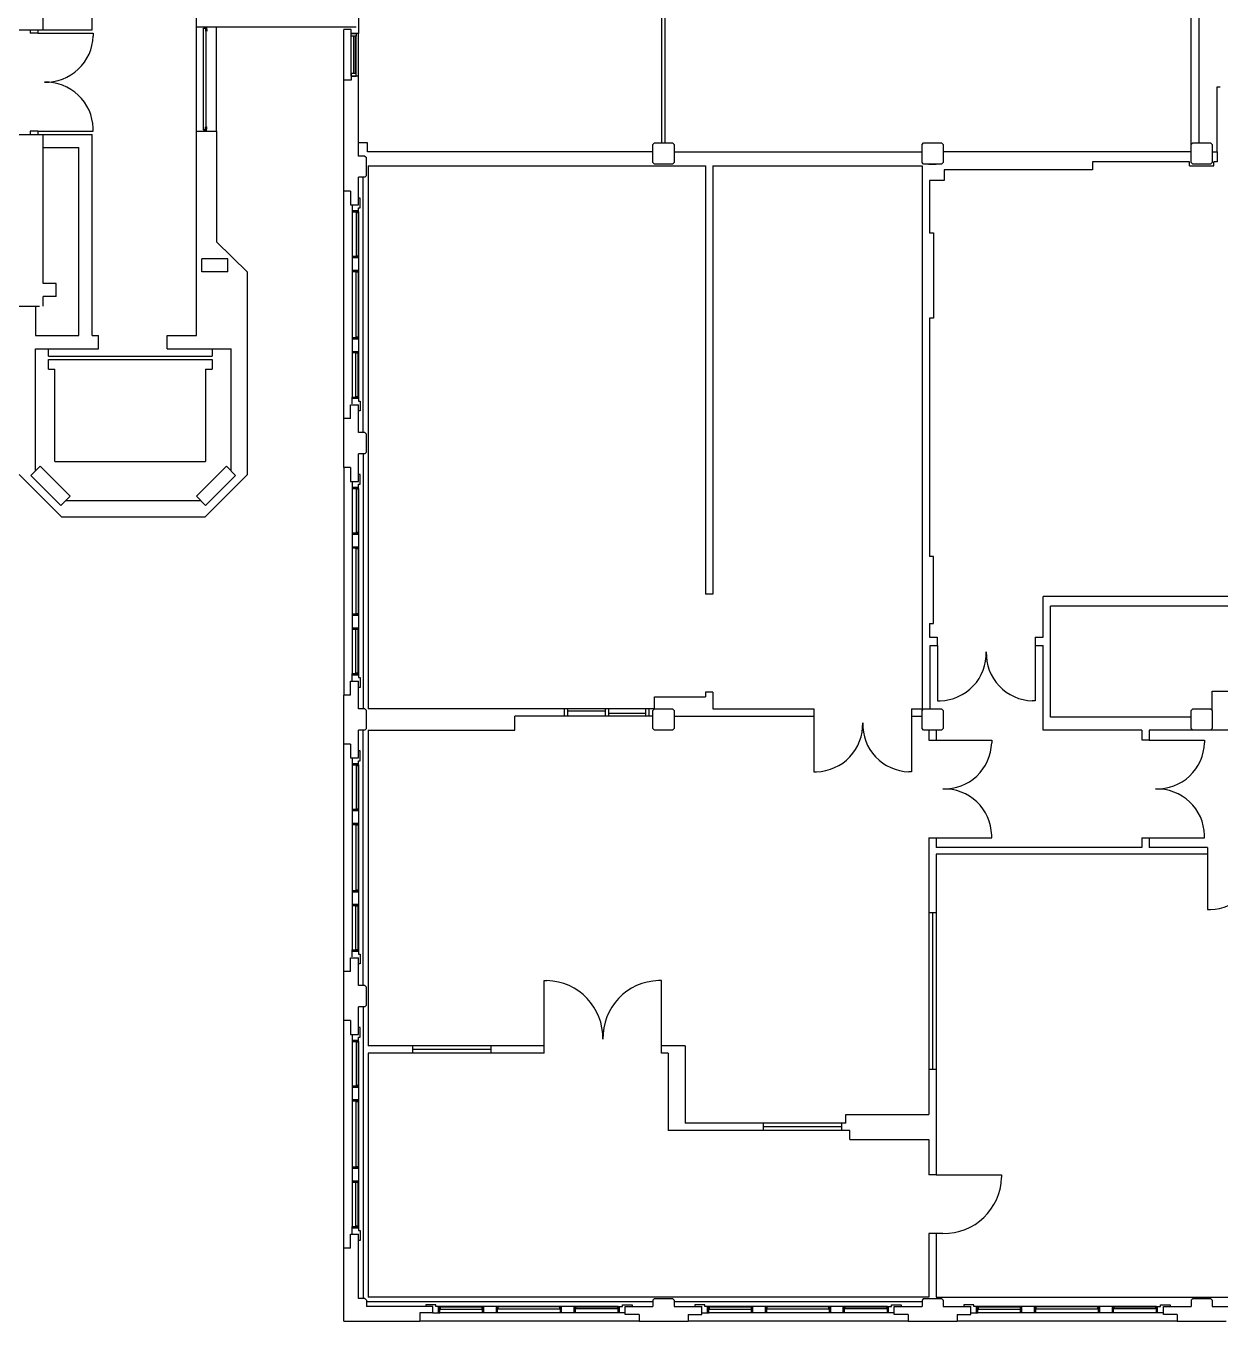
# Model space of a CAD drawing. Header units: inches. Extents: x 370 to 6209, y 2527 to 6927.
# Drawn here: x 4592 to 5325, y 5413 to 6207 of the extents above; entities that cross this region are included whole.
import ezdxf

# ---------------------------------------------------------------- set-up
doc = ezdxf.new("R2010")
doc.units = ezdxf.units.IN
doc.header["$LTSCALE"] = 0.75
doc.header["$MEASUREMENT"] = 0
for name, color, linetype in [('626_FL3$0$A-BLDG-GRW', 9, 'CONTINUOUS'), ('626_FL3$0$A-BLDG-MOOR', 9, 'CONTINUOUS'), ('626_FL3$0$A-DOOR-EXST', 9, 'CONTINUOUS')]:
    doc.layers.add(name, color=color, linetype=linetype)

msp = doc.modelspace()

# ---------------------------------------------------------------- linework, layer by layer
at = {"layer": '626_FL3$0$A-BLDG-GRW'}
for p, q in [((4602.89, 6204.23), (4602.89, 6312.23)), ((4632.89, 6204.23), (4632.89, 6312.23)), ((4696.7, 6230.13), (4696.7, 6206.11)), ((4588.14, 6204.23), (4602.89, 6204.23)), ((4595.03, 6204.23), (4595.03, 6202.22)), ((4599.65, 6202.22), (4595.03, 6202.22)), ((4599.65, 6204.23), (4599.65, 6202.22)), ((4602.89, 6204.23), (4632.89, 6204.23)), ((4696.7, 6206.11), (4794.89, 6206.11)), ((4696.89, 6142.11), (4696.89, 6206.11)), ((4701.33, 6205.11), (4701.33, 6205.36)), ((4701.33, 6205.36), (4702.83, 6205.36)), ((4701.33, 6143.11), (4701.33, 6205.11)), ((4702.83, 6205.11), (4701.33, 6205.11)), ((4702.83, 6204.86), (4702.58, 6204.61)), ((4702.58, 6204.61), (4702.58, 6203.61)), ((4702.58, 6203.61), (4702.83, 6203.36)), ((4702.83, 6206.11), (4703.08, 6206.11)), ((4702.83, 6205.36), (4702.83, 6206.11)), ((4702.83, 6204.36), (4702.83, 6205.11)), ((4703.08, 6204.36), (4702.83, 6204.36)), ((4703.08, 6203.36), (4702.83, 6203.36)), ((4702.95, 6144.86), (4702.95, 6203.36)), ((4703.08, 6206.11), (4703.08, 6204.36)), ((4703.08, 6204.86), (4703.33, 6204.61)), ((4703.33, 6203.61), (4703.08, 6203.36)), ((4703.33, 6204.61), (4703.33, 6203.61)), ((4709.33, 6142.11), (4709.33, 6206.11)), ((4588.14, 6140.23), (4602.89, 6140.23)), ((4599.65, 6142.24), (4595.03, 6142.24)), ((4595.03, 6142.24), (4595.03, 6140.23)), ((4599.65, 6142.24), (4599.65, 6140.23)), ((4602.89, 6048.86), (4602.89, 6140.23)), ((4602.89, 6140.23), (4632.89, 6140.23)), ((4632.89, 6016.86), (4632.89, 6140.23)), ((4696.89, 6016.86), (4696.89, 6142.11)), ((4696.89, 6142.11), (4709.33, 6142.11)), ((4702.83, 6143.11), (4701.33, 6143.11)), ((4701.33, 6143.11), (4701.33, 6142.86)), ((4701.33, 6142.86), (4702.83, 6142.86)), ((4702.58, 6144.61), (4702.83, 6144.86)), ((4702.58, 6143.61), (4702.58, 6144.61)), ((4702.83, 6143.36), (4702.58, 6143.61)), ((4703.08, 6144.86), (4702.83, 6144.86)), ((4703.08, 6143.86), (4702.83, 6143.86)), ((4702.83, 6143.86), (4702.83, 6143.11)), ((4702.83, 6142.86), (4702.83, 6142.11)), ((4702.83, 6142.11), (4703.08, 6142.11)), ((4703.33, 6144.61), (4703.08, 6144.86)), ((4703.08, 6142.11), (4703.08, 6143.86)), ((4703.08, 6143.36), (4703.33, 6143.61)), ((4703.33, 6143.61), (4703.33, 6144.61)), ((4709.33, 6142.11), (4709.33, 6074.45)), ((4602.89, 6132.23), (4624.89, 6132.23)), ((4624.89, 6016.86), (4624.89, 6132.23)), ((4709.33, 6074.45), (4728.2, 6055.73)), ((4716.12, 6063.98), (4700.26, 6063.98)), ((4700.26, 6055.98), (4700.26, 6063.98)), ((4716.12, 6055.98), (4716.12, 6063.98)), ((4716.12, 6055.98), (4700.26, 6055.98)), ((4728.2, 5931.73), (4728.2, 6055.73)), ((4610.89, 6048.86), (4602.89, 6048.86)), ((4610.89, 6040.86), (4610.89, 6048.86)), ((4588.14, 6034.86), (4600.77, 6034.86)), ((4598.14, 6034.86), (4598.14, 6016.86)), ((4602.89, 6034.86), (4602.89, 6040.86)), ((4610.89, 6040.86), (4602.89, 6040.86)), ((4598.14, 6016.86), (4624.89, 6016.86)), ((4632.89, 6016.86), (4636.89, 6016.86)), ((4636.89, 6008.86), (4636.89, 6016.86)), ((4678.89, 6008.86), (4678.89, 6016.86)), ((4678.89, 6016.86), (4696.89, 6016.86)), ((4598.16, 6008.86), (4636.89, 6008.86)), ((4598.2, 5933.86), (4598.16, 6008.86)), ((4606.14, 6004.23), (4606.14, 6008.86)), ((4606.14, 6004.23), (4706.58, 6004.23)), ((4678.89, 6008.86), (4718.2, 6008.86)), ((4706.58, 6008.86), (4706.58, 6004.23)), ((4718.2, 5933.87), (4718.2, 6008.86)), ((4606.14, 5996.23), (4606.14, 6002.23)), ((4606.14, 6002.23), (4706.58, 6002.23)), ((4606.14, 5996.23), (4610.14, 5996.23)), ((4610.14, 5939.64), (4610.14, 5996.23)), ((4702.58, 5996.23), (4702.58, 5939.64)), ((4702.58, 5996.23), (4706.58, 5996.23)), ((4706.58, 6002.23), (4706.58, 5996.23)), ((4610.14, 5939.64), (4702.58, 5939.64)), ((4588.2, 5931.73), (4614.2, 5905.73)), ((4595.43, 5931.09), (4601.09, 5936.75)), ((4601.09, 5936.75), (4619.47, 5918.37)), ((4696.93, 5918.37), (4715.32, 5936.75)), ((4702.2, 5905.73), (4728.2, 5931.73)), ((4715.32, 5936.75), (4720.97, 5931.09)), ((4613.82, 5912.71), (4595.43, 5931.09)), ((4720.97, 5931.09), (4702.59, 5912.71)), ((4619.47, 5918.37), (4613.82, 5912.71)), ((4616.84, 5915.73), (4699.57, 5915.73)), ((4702.59, 5912.71), (4696.93, 5918.37)), ((4614.2, 5905.73), (4702.2, 5905.73))]:
    msp.add_line(p, q, dxfattribs=at)
at = {"layer": '626_FL3$0$A-BLDG-MOOR'}
for p, q in [((5306.9, 6129.47), (5306.9, 6392.97)), ((5311.9, 6134.97), (5311.9, 6392.97)), ((4796.4, 6262.97), (4796.4, 6201.97)), ((4982.4, 6134.97), (4982.4, 6216.97)), ((4984.4, 6134.97), (4984.4, 6216.97)), ((4791.84, 6204.47), (4787.4, 6204.47)), ((4787.4, 6173.47), (4787.4, 6204.47)), ((4791.84, 6201.97), (4791.84, 6204.47)), ((4796.4, 6201.97), (4791.84, 6201.97)), ((4791.84, 6175.97), (4791.84, 6201.97)), ((4791.84, 6200.47), (4791.84, 6201.97)), ((4791.84, 6201.97), (4794.87, 6201.97)), ((4794.87, 6201.97), (4794.87, 6200.47)), ((4796.4, 6175.97), (4796.4, 6201.97)), ((4794.87, 6200.47), (4791.84, 6200.47)), ((4793.26, 6200.47), (4793.26, 6177.47)), ((4794.23, 6200.47), (4794.23, 6177.47)), ((4794.87, 6177.47), (4794.87, 6200.47)), ((4794.87, 6177.47), (4791.84, 6177.47)), ((4791.84, 6177.47), (4791.84, 6175.97)), ((4794.87, 6175.97), (4794.87, 6177.47)), ((4791.84, 6173.47), (4787.4, 6173.47)), ((4787.4, 6105.47), (4787.4, 6173.47)), ((4796.4, 6175.97), (4791.84, 6175.97)), ((4791.84, 6175.97), (4791.84, 6173.47)), ((4791.84, 6175.97), (4794.87, 6175.97)), ((4796.4, 6126.97), (4796.4, 6175.97)), ((5322.96, 6169.47), (5324.71, 6169.47)), ((5322.96, 6129.47), (5322.96, 6169.47)), ((4801.9, 6134.97), (4796.4, 6134.97)), ((4801.9, 6129.47), (4801.9, 6134.97)), ((4976.9, 6133.97), (4977.9, 6134.97)), ((4976.9, 6122.97), (4976.9, 6133.97)), ((4977.9, 6134.97), (4988.9, 6134.97)), ((4982.4, 6134.97), (4984.4, 6134.97)), ((4988.9, 6134.97), (4989.9, 6133.97)), ((4989.9, 6133.97), (4989.9, 6122.97)), ((5141.9, 6133.97), (5142.9, 6134.97)), ((5141.9, 6122.97), (5141.9, 6133.97)), ((5142.9, 6134.97), (5153.9, 6134.97)), ((5153.9, 6134.97), (5154.9, 6133.97)), ((5154.9, 6133.97), (5154.9, 6122.97)), ((5306.9, 6133.97), (5307.9, 6134.97)), ((5306.9, 6122.97), (5306.9, 6133.97)), ((5307.9, 6134.97), (5318.9, 6134.97)), ((5318.9, 6134.97), (5319.9, 6133.97)), ((5319.9, 6133.97), (5319.9, 6122.97)), ((4800.15, 6126.97), (4796.4, 6126.97)), ((4800.15, 6126.97), (4801.15, 6125.97)), ((4801.15, 6114.97), (4801.15, 6125.97)), ((4976.9, 6129.47), (4801.9, 6129.47)), ((4977.9, 6121.97), (4976.9, 6122.97)), ((4988.9, 6121.97), (4977.9, 6121.97)), ((4989.9, 6122.97), (4988.9, 6121.97)), ((4989.9, 6129.47), (5141.9, 6129.47)), ((5142.9, 6121.97), (5141.9, 6122.97)), ((5153.9, 6121.97), (5142.9, 6121.97)), ((5146.15, 6121.97), (5150.65, 6121.97)), ((5154.9, 6122.97), (5153.9, 6121.97)), ((5306.9, 6129.47), (5154.9, 6129.47)), ((5305.9, 6123.47), (5246.4, 6123.47)), ((5246.4, 6123.47), (5246.4, 6118.47)), ((5305.9, 6120.97), (5305.9, 6123.47)), ((5307.9, 6121.97), (5306.9, 6122.97)), ((5318.9, 6121.97), (5307.9, 6121.97)), ((5319.9, 6122.97), (5318.9, 6121.97)), ((5319.9, 6129.47), (5322.96, 6129.47)), ((5320.9, 6120.97), (5320.9, 6123.47)), ((5322.96, 6123.47), (5320.9, 6123.47)), ((5322.96, 6129.47), (5322.96, 6123.47)), ((4796.4, 6096.97), (4796.4, 6113.97)), ((4800.15, 6113.97), (4796.4, 6113.97)), ((4799.15, 5957.47), (4799.15, 6113.97)), ((4801.15, 6114.97), (4800.15, 6113.97)), ((4802.15, 6120.97), (5009.15, 6120.97)), ((4802.15, 6120.97), (4802.15, 5787.97)), ((5009.15, 6120.97), (5009.15, 5858.26)), ((5013.65, 6120.97), (5013.65, 5858.26)), ((5013.65, 6120.97), (5141.9, 6120.97)), ((5141.9, 6120.97), (5141.9, 5787.97)), ((5246.4, 6118.47), (5155.4, 6118.47)), ((5155.4, 6118.47), (5155.4, 6111.97)), ((5305.9, 6120.97), (5320.9, 6120.97)), ((5155.4, 6111.97), (5146.4, 6111.97)), ((5146.4, 6111.97), (5146.4, 6079.97)), ((4787.4, 5965.97), (4787.4, 6105.47)), ((4791.4, 6105.47), (4787.4, 6105.47)), ((4791.4, 6105.47), (4791.4, 6096.97)), ((4797.4, 6101.22), (4796.4, 6101.22)), ((4797.4, 6095.22), (4797.4, 6101.22)), ((4791.4, 6096.97), (4796.4, 6096.97)), ((4792.4, 6096.97), (4792.4, 6092.72)), ((4792.4, 6093.47), (4796.4, 6093.47)), ((4792.4, 6092.72), (4792.4, 5979.22)), ((4792.4, 6092.72), (4796.4, 6092.72)), ((4796.23, 6092.2), (4794.91, 6092.2)), ((4794.91, 6092.2), (4794.91, 6065.83)), ((4796.23, 6065.83), (4796.23, 6092.2)), ((4796.4, 6095.22), (4797.4, 6095.22)), ((4796.4, 6092.72), (4796.4, 6095.22)), ((4796.4, 6092.72), (4796.4, 5979.22)), ((5146.4, 6079.97), (5148.9, 6079.97)), ((5148.9, 6079.97), (5148.9, 6027.47)), ((4792.4, 6065.47), (4796.4, 6065.47)), ((4792.4, 6064.72), (4796.4, 6064.72)), ((4794.91, 6065.83), (4796.23, 6065.83)), ((4792.4, 6056.97), (4796.4, 6056.97)), ((4792.4, 6056.22), (4796.4, 6056.22)), ((4794.84, 6015.85), (4794.84, 6055.87)), ((4794.84, 6055.87), (4796.16, 6055.87)), ((4796.16, 6055.87), (4796.16, 6015.85)), ((5148.9, 6027.47), (5146.4, 6027.47)), ((5146.4, 6027.47), (5146.4, 5881.47)), ((4792.4, 6015.72), (4796.4, 6015.72)), ((4792.4, 6014.97), (4796.4, 6014.97)), ((4796.16, 6015.85), (4794.84, 6015.85)), ((4792.4, 6007.22), (4796.4, 6007.22)), ((4792.4, 6006.47), (4796.4, 6006.47)), ((4794.69, 5979.39), (4794.69, 6006.3)), ((4794.69, 6006.3), (4796.01, 6006.3)), ((4796.01, 6006.3), (4796.01, 5979.39)), ((4792.4, 5974.97), (4792.4, 5979.22)), ((4792.4, 5979.22), (4796.4, 5979.22)), ((4796.01, 5979.39), (4794.69, 5979.39)), ((4796.4, 5979.22), (4796.4, 5976.72)), ((4791.4, 5974.47), (4796.4, 5974.47)), ((4791.4, 5965.97), (4791.4, 5974.47)), ((4792.4, 5978.47), (4796.4, 5978.47)), ((4796.4, 5976.72), (4797.4, 5976.72)), ((4796.4, 5957.47), (4796.4, 5974.47)), ((4797.4, 5976.72), (4797.4, 5970.72)), ((4787.4, 5935.97), (4787.4, 5965.97)), ((4791.4, 5965.97), (4787.4, 5965.97)), ((4797.4, 5970.72), (4796.4, 5970.72)), ((4800.15, 5957.47), (4796.4, 5957.47)), ((4800.15, 5957.47), (4801.15, 5956.47)), ((4801.15, 5945.47), (4801.15, 5956.47)), ((4796.4, 5927.47), (4796.4, 5944.47)), ((4800.15, 5944.47), (4796.4, 5944.47)), ((4799.15, 5944.47), (4799.15, 5787.97)), ((4801.15, 5945.47), (4800.15, 5944.47)), ((4787.4, 5935.97), (4787.4, 5796.47)), ((4791.4, 5935.97), (4787.4, 5935.97)), ((4791.4, 5935.97), (4791.4, 5927.47)), ((4797.4, 5931.72), (4796.4, 5931.72)), ((4797.4, 5925.72), (4797.4, 5931.72)), ((4791.4, 5927.47), (4796.4, 5927.47)), ((4792.4, 5927.47), (4792.4, 5923.22)), ((4792.4, 5923.97), (4796.4, 5923.97)), ((4796.4, 5925.72), (4797.4, 5925.72)), ((4796.4, 5923.22), (4796.4, 5925.72)), ((4792.4, 5923.22), (4792.4, 5809.72)), ((4792.4, 5923.22), (4796.4, 5923.22)), ((4796.23, 5922.7), (4794.91, 5922.7)), ((4794.91, 5922.7), (4794.91, 5896.33)), ((4796.23, 5896.33), (4796.23, 5922.7)), ((4796.4, 5923.22), (4796.4, 5809.72)), ((4792.4, 5895.97), (4796.4, 5895.97)), ((4792.4, 5895.22), (4796.4, 5895.22)), ((4794.91, 5896.33), (4796.23, 5896.33)), ((4792.4, 5887.47), (4796.4, 5887.47)), ((4792.4, 5886.72), (4796.4, 5886.72)), ((4794.84, 5846.35), (4794.84, 5886.37)), ((4794.84, 5886.37), (4796.16, 5886.37)), ((4796.16, 5886.37), (4796.16, 5846.35)), ((5148.9, 5881.47), (5146.4, 5881.47)), ((5148.9, 5840.47), (5148.9, 5881.47)), ((5013.65, 5858.26), (5009.15, 5858.26)), ((5216.15, 5831.97), (5216.15, 5856.97)), ((5387.9, 5856.97), (5216.15, 5856.97)), ((4792.4, 5846.22), (4796.4, 5846.22)), ((4792.4, 5845.47), (4796.4, 5845.47)), ((4796.16, 5846.35), (4794.84, 5846.35)), ((5220.65, 5782.97), (5220.65, 5850.97)), ((5477.9, 5850.97), (5220.65, 5850.97)), ((4792.4, 5837.72), (4796.4, 5837.72)), ((4792.4, 5836.97), (4796.4, 5836.97)), ((4794.69, 5809.89), (4794.69, 5836.8)), ((4794.69, 5836.8), (4796.01, 5836.8)), ((4796.01, 5836.8), (4796.01, 5809.89)), ((5146.4, 5840.47), (5148.9, 5840.47)), ((5146.4, 5840.47), (5146.4, 5831.97)), ((5146.4, 5831.97), (5151.28, 5831.97)), ((5151.28, 5831.97), (5151.28, 5826.97)), ((5211.28, 5831.97), (5211.28, 5826.97)), ((5211.28, 5831.97), (5216.15, 5831.97)), ((5146.9, 5787.97), (5146.9, 5826.97)), ((5146.9, 5826.97), (5151.28, 5826.97)), ((5151.3, 5826.97), (5151.3, 5792.97)), ((5211.28, 5826.97), (5216.15, 5826.97)), ((5211.28, 5826.97), (5211.28, 5792.97)), ((5216.15, 5774.97), (5216.15, 5826.97)), ((4791.4, 5804.97), (4796.4, 5804.97)), ((4791.4, 5796.47), (4791.4, 5804.97)), ((4792.4, 5805.47), (4792.4, 5809.72)), ((4792.4, 5809.72), (4796.4, 5809.72)), ((4792.4, 5808.97), (4796.4, 5808.97)), ((4796.01, 5809.89), (4794.69, 5809.89)), ((4796.4, 5809.72), (4796.4, 5807.22)), ((4796.4, 5807.22), (4797.4, 5807.22)), ((4796.4, 5787.97), (4796.4, 5804.97)), ((4797.4, 5807.22), (4797.4, 5801.22)), ((4787.4, 5766.47), (4787.4, 5796.47)), ((4791.4, 5796.47), (4787.4, 5796.47)), ((4797.4, 5801.22), (4796.4, 5801.22)), ((5013.65, 5798.26), (5009.15, 5798.26)), ((5009.15, 5798.26), (5009.15, 5795.47)), ((5013.65, 5798.26), (5013.65, 5787.97)), ((5319.9, 5786.97), (5319.9, 5798.97)), ((5319.9, 5798.97), (5343.9, 5798.97)), ((4977.9, 5787.97), (4977.9, 5795.47)), ((4977.9, 5795.47), (5009.15, 5795.47)), ((5151.3, 5792.97), (5153.05, 5792.97)), ((5211.28, 5792.97), (5209.53, 5792.97)), ((4800.15, 5787.97), (4796.4, 5787.97)), ((4800.15, 5787.97), (4801.15, 5786.97)), ((4801.15, 5775.97), (4801.15, 5786.97)), ((4922.41, 5787.97), (4802.15, 5787.97)), ((4892.15, 5774.97), (4892.15, 5783.47)), ((4922.41, 5783.47), (4892.15, 5783.47)), ((4922.41, 5787.97), (4922.41, 5783.47)), ((4974.41, 5787.97), (4922.41, 5787.97)), ((4974.41, 5783.47), (4922.41, 5783.47)), ((4924.41, 5787.97), (4924.41, 5783.47)), ((4947.55, 5786.7), (4924.41, 5786.7)), ((4947.55, 5787.97), (4947.55, 5783.47)), ((4949.55, 5787.97), (4949.55, 5783.47)), ((4972.41, 5785.19), (4949.55, 5785.19)), ((4972.41, 5787.97), (4972.41, 5783.47)), ((4977.9, 5787.97), (4974.41, 5787.97)), ((4974.41, 5787.97), (4974.41, 5783.47)), ((4976.9, 5783.47), (4974.41, 5783.47)), ((4976.9, 5786.97), (4977.9, 5787.97)), ((4976.9, 5775.97), (4976.9, 5786.97)), ((4977.9, 5787.97), (4988.9, 5787.97)), ((4988.9, 5787.97), (4989.9, 5786.97)), ((4989.9, 5786.97), (4989.9, 5775.97)), ((4989.9, 5783.47), (5075.53, 5783.47)), ((5013.65, 5787.97), (5075.53, 5787.97)), ((5075.53, 5787.97), (5075.53, 5783.47)), ((5075.53, 5783.47), (5075.53, 5749.47)), ((5135.51, 5783.47), (5135.51, 5749.47)), ((5135.53, 5787.97), (5135.53, 5783.47)), ((5135.53, 5787.97), (5141.9, 5787.97)), ((5135.53, 5783.47), (5141.9, 5783.47)), ((5141.9, 5786.97), (5142.9, 5787.97)), ((5141.9, 5775.97), (5141.9, 5786.97)), ((5142.9, 5787.97), (5153.9, 5787.97)), ((5146.15, 5787.97), (5150.65, 5787.97)), ((5153.9, 5787.97), (5154.9, 5786.97)), ((5154.9, 5786.97), (5154.9, 5775.97)), ((5306.9, 5782.97), (5220.65, 5782.97)), ((5306.9, 5786.97), (5307.9, 5787.97)), ((5306.9, 5775.97), (5306.9, 5786.97)), ((5307.9, 5787.97), (5318.9, 5787.97)), ((5318.9, 5787.97), (5319.9, 5786.97)), ((5319.9, 5786.97), (5319.9, 5775.97)), ((4796.4, 5757.97), (4796.4, 5774.97)), ((4800.15, 5774.97), (4796.4, 5774.97)), ((4799.15, 5618.47), (4799.15, 5774.97)), ((4801.15, 5775.97), (4800.15, 5774.97)), ((4802.15, 5774.97), (4802.15, 5581.47)), ((4802.15, 5774.97), (4892.15, 5774.97)), ((4977.9, 5774.97), (4976.9, 5775.97)), ((4988.9, 5774.97), (4977.9, 5774.97)), ((4989.9, 5775.97), (4988.9, 5774.97)), ((5142.9, 5774.97), (5141.9, 5775.97)), ((5153.9, 5774.97), (5142.9, 5774.97)), ((5146.15, 5774.97), (5146.15, 5768.94)), ((5150.65, 5774.97), (5150.65, 5768.94)), ((5154.9, 5775.97), (5153.9, 5774.97)), ((5276.65, 5774.97), (5216.15, 5774.97)), ((5276.65, 5774.97), (5276.65, 5768.97)), ((5307.9, 5774.97), (5281.15, 5774.97)), ((5281.15, 5774.97), (5281.15, 5768.97)), ((5307.9, 5774.97), (5306.9, 5775.97)), ((5318.9, 5774.97), (5307.9, 5774.97)), ((5319.9, 5775.97), (5318.9, 5774.97)), ((5366.4, 5774.97), (5318.9, 5774.97)), ((4787.4, 5626.97), (4787.4, 5766.47)), ((4791.4, 5766.47), (4787.4, 5766.47)), ((4791.4, 5766.47), (4791.4, 5757.97)), ((5146.15, 5768.94), (5150.65, 5768.94)), ((5150.65, 5768.94), (5184.65, 5768.94)), ((5184.65, 5768.94), (5184.65, 5767.19)), ((5276.65, 5768.97), (5281.15, 5768.97)), ((5281.15, 5768.94), (5315.15, 5768.94)), ((5315.15, 5768.94), (5315.15, 5767.19)), ((4791.4, 5757.97), (4796.4, 5757.97)), ((4792.4, 5757.97), (4792.4, 5753.72)), ((4797.4, 5762.22), (4796.4, 5762.22)), ((4797.4, 5756.22), (4797.4, 5762.22)), ((4792.4, 5754.47), (4796.4, 5754.47)), ((4792.4, 5753.72), (4792.4, 5640.22)), ((4792.4, 5753.72), (4796.4, 5753.72)), ((4796.23, 5753.2), (4794.91, 5753.2)), ((4794.91, 5753.2), (4794.91, 5726.83)), ((4796.23, 5726.83), (4796.23, 5753.2)), ((4796.4, 5756.22), (4797.4, 5756.22)), ((4796.4, 5753.72), (4796.4, 5756.22)), ((4796.4, 5753.72), (4796.4, 5640.22)), ((5075.53, 5749.47), (5077.28, 5749.47)), ((5135.51, 5749.47), (5133.76, 5749.47)), ((4792.4, 5726.47), (4796.4, 5726.47)), ((4792.4, 5725.72), (4796.4, 5725.72)), ((4794.91, 5726.83), (4796.23, 5726.83)), ((4792.4, 5717.97), (4796.4, 5717.97)), ((4792.4, 5717.22), (4796.4, 5717.22)), ((4794.84, 5676.85), (4794.84, 5716.87)), ((4794.84, 5716.87), (4796.16, 5716.87)), ((4796.16, 5716.87), (4796.16, 5676.85)), ((5146.15, 5708.94), (5146.15, 5539.47)), ((5146.15, 5708.94), (5150.65, 5708.94)), ((5150.65, 5708.97), (5184.65, 5708.97)), ((5150.65, 5708.94), (5150.65, 5702.97)), ((5184.65, 5708.97), (5184.65, 5710.72)), ((5276.65, 5708.97), (5276.65, 5702.97)), ((5276.65, 5708.97), (5281.15, 5708.97)), ((5281.15, 5708.97), (5281.15, 5702.97)), ((5281.15, 5708.97), (5315.15, 5708.97)), ((5315.15, 5708.97), (5315.15, 5710.72)), ((5276.65, 5702.97), (5150.65, 5702.97)), ((5317, 5702.97), (5281.15, 5702.97)), ((5317, 5702.97), (5317, 5698.97)), ((5150.65, 5698.97), (5150.65, 5502.47)), ((5317, 5698.97), (5150.65, 5698.97)), ((5317.02, 5698.97), (5317.02, 5664.97)), ((4792.4, 5676.72), (4796.4, 5676.72)), ((4792.4, 5675.97), (4796.4, 5675.97)), ((4796.16, 5676.85), (4794.84, 5676.85)), ((4792.4, 5668.22), (4796.4, 5668.22)), ((4792.4, 5667.47), (4796.4, 5667.47)), ((4794.69, 5640.39), (4794.69, 5667.3)), ((4794.69, 5667.3), (4796.01, 5667.3)), ((4796.01, 5667.3), (4796.01, 5640.39)), ((5150.65, 5662.97), (5146.15, 5662.97)), ((5148.4, 5662.97), (5148.4, 5566.97)), ((5317.02, 5664.97), (5318.77, 5664.97)), ((4792.4, 5635.97), (4792.4, 5640.22)), ((4792.4, 5640.22), (4796.4, 5640.22)), ((4792.4, 5639.47), (4796.4, 5639.47)), ((4796.01, 5640.39), (4794.69, 5640.39)), ((4796.4, 5640.22), (4796.4, 5637.72)), ((4796.4, 5637.72), (4797.4, 5637.72)), ((4797.4, 5637.72), (4797.4, 5631.72)), ((4791.4, 5635.47), (4796.4, 5635.47)), ((4791.4, 5626.97), (4791.4, 5635.47)), ((4796.4, 5618.47), (4796.4, 5635.47)), ((4797.4, 5631.72), (4796.4, 5631.72)), ((4787.4, 5596.97), (4787.4, 5626.97)), ((4791.4, 5626.97), (4787.4, 5626.97)), ((4800.15, 5618.47), (4796.4, 5618.47)), ((4800.15, 5618.47), (4801.15, 5617.47)), ((4801.15, 5606.47), (4801.15, 5617.47)), ((4801.15, 5609.72), (4801.15, 5614.22)), ((4801.15, 5606.47), (4800.15, 5605.47)), ((4796.4, 5588.47), (4796.4, 5605.47)), ((4800.15, 5605.47), (4796.4, 5605.47)), ((4799.15, 5605.47), (4799.15, 5426.47)), ((4787.4, 5457.47), (4787.4, 5596.97)), ((4791.4, 5596.97), (4787.4, 5596.97)), ((4791.4, 5596.97), (4791.4, 5588.47)), ((4797.4, 5592.72), (4796.4, 5592.72)), ((4797.4, 5586.72), (4797.4, 5592.72)), ((4791.4, 5588.47), (4796.4, 5588.47)), ((4792.4, 5588.47), (4792.4, 5584.22)), ((4792.4, 5584.97), (4796.4, 5584.97)), ((4792.4, 5584.22), (4792.4, 5470.72)), ((4792.4, 5584.22), (4796.4, 5584.22)), ((4796.23, 5583.7), (4794.91, 5583.7)), ((4794.91, 5583.7), (4794.91, 5557.33)), ((4796.23, 5557.33), (4796.23, 5583.7)), ((4796.4, 5586.72), (4797.4, 5586.72)), ((4796.4, 5584.22), (4796.4, 5586.72)), ((4796.4, 5584.22), (4796.4, 5470.72)), ((4910.15, 5581.47), (4802.15, 5581.47)), ((4910.15, 5576.97), (4802.15, 5576.97)), ((4802.15, 5576.97), (4802.15, 5427.47)), ((4829.65, 5576.97), (4829.65, 5581.47)), ((4877.65, 5579.22), (4829.65, 5579.22)), ((4877.65, 5576.97), (4877.65, 5581.47)), ((4910.15, 5576.97), (4910.15, 5581.47)), ((4996.65, 5581.47), (4982.15, 5581.47)), ((4982.15, 5576.97), (4982.15, 5581.47)), ((4986.15, 5576.97), (4982.15, 5576.97)), ((4986.15, 5576.97), (4986.15, 5529.47)), ((4996.65, 5581.47), (4996.65, 5533.97)), ((5150.65, 5566.97), (5146.15, 5566.97)), ((4792.4, 5556.97), (4796.4, 5556.97)), ((4792.4, 5556.22), (4796.4, 5556.22)), ((4794.91, 5557.33), (4796.23, 5557.33)), ((4792.4, 5548.47), (4796.4, 5548.47)), ((4792.4, 5547.72), (4796.4, 5547.72)), ((4794.84, 5507.35), (4794.84, 5547.37)), ((4794.84, 5547.37), (4796.16, 5547.37)), ((4796.16, 5547.37), (4796.16, 5507.35)), ((5095.15, 5533.97), (5095.15, 5539.47)), ((5095.15, 5539.47), (5146.15, 5539.47)), ((5097.65, 5529.47), (4986.15, 5529.47)), ((5095.15, 5533.97), (4996.65, 5533.97)), ((5044.65, 5529.47), (5044.65, 5533.97)), ((5092.65, 5531.72), (5044.65, 5531.72)), ((5092.65, 5529.47), (5092.65, 5533.97)), ((5097.65, 5523.97), (5097.65, 5529.47)), ((5097.65, 5523.97), (5146.15, 5523.97)), ((5146.15, 5523.97), (5146.15, 5502.47)), ((4792.4, 5507.22), (4796.4, 5507.22)), ((4792.4, 5506.47), (4796.4, 5506.47)), ((4796.16, 5507.35), (4794.84, 5507.35)), ((4792.4, 5498.72), (4796.4, 5498.72)), ((4792.4, 5497.97), (4796.4, 5497.97)), ((4794.69, 5470.89), (4794.69, 5497.8)), ((4794.69, 5497.8), (4796.01, 5497.8)), ((4796.01, 5497.8), (4796.01, 5470.89)), ((5150.65, 5502.47), (5146.15, 5502.47)), ((5150.65, 5502.47), (5190.65, 5502.47)), ((5190.65, 5502.47), (5190.65, 5500.72)), ((4796.01, 5470.89), (4794.69, 5470.89)), ((4791.4, 5457.47), (4791.4, 5465.97)), ((4791.4, 5465.97), (4796.4, 5465.97)), ((4792.4, 5466.47), (4792.4, 5470.72)), ((4792.4, 5470.72), (4796.4, 5470.72)), ((4792.4, 5469.97), (4796.4, 5469.97)), ((4796.4, 5470.72), (4796.4, 5468.22)), ((4796.4, 5468.22), (4797.4, 5468.22)), ((4796.4, 5426.47), (4796.4, 5465.97)), ((4797.4, 5468.22), (4797.4, 5462.22)), ((5150.65, 5466.47), (5146.15, 5466.47)), ((5146.15, 5466.47), (5146.15, 5427.47)), ((5154.65, 5466.49), (5150.65, 5466.49)), ((5150.65, 5466.47), (5150.65, 5427.47)), ((4787.4, 5412.72), (4787.4, 5457.47)), ((4791.4, 5457.47), (4787.4, 5457.47)), ((4797.4, 5462.22), (4796.4, 5462.22)), ((4800.15, 5426.47), (4796.4, 5426.47)), ((4800.15, 5426.47), (4801.15, 5425.47)), ((4801.15, 5425.47), (4801.15, 5421.72)), ((4976.9, 5424.47), (4801.15, 5424.47)), ((5146.15, 5427.47), (4802.15, 5427.47)), ((4977.9, 5426.47), (4976.9, 5425.47)), ((4976.9, 5425.47), (4976.9, 5421.72)), ((4977.9, 5426.47), (4988.9, 5426.47)), ((4989.9, 5425.47), (4988.9, 5426.47)), ((4989.9, 5425.47), (4989.9, 5421.72)), ((5141.9, 5424.47), (4989.9, 5424.47)), ((5142.9, 5426.47), (5141.9, 5425.47)), ((5141.9, 5425.47), (5141.9, 5421.72)), ((5142.9, 5426.47), (5153.9, 5426.47)), ((5150.65, 5427.47), (5388.9, 5427.47)), ((5154.9, 5425.47), (5153.9, 5426.47)), ((5154.9, 5425.47), (5154.9, 5421.72)), ((5307.9, 5426.47), (5306.9, 5425.47)), ((5306.9, 5425.47), (5306.9, 5421.72)), ((5307.9, 5426.47), (5318.9, 5426.47)), ((5319.9, 5425.47), (5318.9, 5426.47)), ((5319.9, 5425.47), (5319.9, 5421.72)), ((4841.9, 5421.72), (4801.15, 5421.72)), ((4841.9, 5417.72), (4833.9, 5417.72)), ((4833.9, 5417.72), (4833.9, 5412.72)), ((4843.65, 5422.72), (4837.65, 5422.72)), ((4837.65, 5422.72), (4837.65, 5421.72)), ((4841.9, 5417.72), (4841.9, 5421.72)), ((4841.9, 5417.72), (4846.15, 5417.72)), ((4843.65, 5421.72), (4843.65, 5422.72)), ((4846.15, 5421.72), (4843.65, 5421.72)), ((4845.4, 5417.72), (4845.4, 5421.72)), ((4955.65, 5421.72), (4846.15, 5421.72)), ((4846.15, 5417.72), (4846.15, 5421.72)), ((4955.65, 5417.72), (4846.15, 5417.72)), ((4846.33, 5421.33), (4846.33, 5420.01)), ((4872.24, 5421.33), (4846.33, 5421.33)), ((4846.33, 5420.01), (4872.24, 5420.01)), ((4872.24, 5420.01), (4872.24, 5421.33)), ((4872.4, 5417.72), (4872.4, 5421.72)), ((4873.15, 5417.72), (4873.15, 5421.72)), ((4880.9, 5417.72), (4880.9, 5421.72)), ((4881.65, 5417.72), (4881.65, 5421.72)), ((4881.79, 5421.47), (4881.79, 5420.15)), ((4919.8, 5421.47), (4881.79, 5421.47)), ((4881.79, 5420.15), (4919.8, 5420.15)), ((4919.8, 5420.15), (4919.8, 5421.47)), ((4920.15, 5417.72), (4920.15, 5421.72)), ((4920.9, 5417.72), (4920.9, 5421.72)), ((4928.65, 5417.72), (4928.65, 5421.72)), ((4929.4, 5417.72), (4929.4, 5421.72)), ((4929.76, 5420.22), (4929.76, 5421.54)), ((4929.76, 5421.54), (4955.14, 5421.54)), ((4955.14, 5420.22), (4929.76, 5420.22)), ((4955.14, 5421.54), (4955.14, 5420.22)), ((4955.65, 5421.72), (4958.15, 5421.72)), ((4955.65, 5417.72), (4955.65, 5421.72)), ((4959.9, 5417.72), (4955.65, 5417.72)), ((4956.4, 5417.72), (4956.4, 5421.72)), ((4958.15, 5422.72), (4964.15, 5422.72)), ((4958.15, 5421.72), (4958.15, 5422.72)), ((4959.9, 5416.72), (4959.9, 5421.72)), ((4959.9, 5421.72), (4976.9, 5421.72)), ((4968.4, 5416.72), (4959.9, 5416.72)), ((4964.15, 5422.72), (4964.15, 5421.72)), ((4968.4, 5416.72), (4968.4, 5412.72)), ((4989.9, 5421.72), (5006.9, 5421.72)), ((4998.4, 5416.72), (4998.4, 5412.72)), ((4998.4, 5416.72), (5006.9, 5416.72)), ((5008.65, 5422.72), (5002.65, 5422.72)), ((5002.65, 5422.72), (5002.65, 5421.72)), ((5006.9, 5416.72), (5006.9, 5421.72)), ((5006.9, 5417.72), (5011.15, 5417.72)), ((5008.65, 5421.72), (5008.65, 5422.72)), ((5011.15, 5421.72), (5008.65, 5421.72)), ((5010.4, 5417.72), (5010.4, 5421.72)), ((5120.65, 5421.72), (5011.15, 5421.72)), ((5011.15, 5417.72), (5011.15, 5421.72)), ((5120.65, 5417.72), (5011.15, 5417.72)), ((5011.33, 5421.33), (5011.33, 5420.01)), ((5037.24, 5421.33), (5011.33, 5421.33)), ((5011.33, 5420.01), (5037.24, 5420.01)), ((5037.24, 5420.01), (5037.24, 5421.33)), ((5037.4, 5417.72), (5037.4, 5421.72)), ((5038.15, 5417.72), (5038.15, 5421.72)), ((5045.9, 5417.72), (5045.9, 5421.72)), ((5046.65, 5417.72), (5046.65, 5421.72)), ((5046.79, 5421.47), (5046.79, 5420.15)), ((5084.8, 5421.47), (5046.79, 5421.47)), ((5046.79, 5420.15), (5084.8, 5420.15)), ((5084.8, 5420.15), (5084.8, 5421.47)), ((5085.15, 5417.72), (5085.15, 5421.72)), ((5085.9, 5417.72), (5085.9, 5421.72)), ((5093.65, 5417.72), (5093.65, 5421.72)), ((5094.4, 5417.72), (5094.4, 5421.72)), ((5094.76, 5420.22), (5094.76, 5421.54)), ((5094.76, 5421.54), (5120.14, 5421.54)), ((5120.14, 5420.22), (5094.76, 5420.22)), ((5120.14, 5421.54), (5120.14, 5420.22)), ((5120.65, 5421.72), (5123.15, 5421.72)), ((5120.65, 5417.72), (5120.65, 5421.72)), ((5124.9, 5417.72), (5120.65, 5417.72)), ((5121.4, 5417.72), (5121.4, 5421.72)), ((5123.15, 5422.72), (5129.15, 5422.72)), ((5123.15, 5421.72), (5123.15, 5422.72)), ((5124.9, 5416.72), (5124.9, 5421.72)), ((5124.9, 5421.72), (5141.9, 5421.72)), ((5133.4, 5416.72), (5124.9, 5416.72)), ((5129.15, 5422.72), (5129.15, 5421.72)), ((5133.4, 5416.72), (5133.4, 5412.72)), ((5154.9, 5421.72), (5171.9, 5421.72)), ((5163.4, 5416.72), (5163.4, 5412.72)), ((5163.4, 5416.72), (5171.9, 5416.72)), ((5173.65, 5422.72), (5167.65, 5422.72)), ((5167.65, 5422.72), (5167.65, 5421.72)), ((5171.9, 5416.72), (5171.9, 5421.72)), ((5171.9, 5417.72), (5176.15, 5417.72)), ((5173.65, 5421.72), (5173.65, 5422.72)), ((5176.15, 5421.72), (5173.65, 5421.72)), ((5175.4, 5417.72), (5175.4, 5421.72)), ((5285.65, 5421.72), (5176.15, 5421.72)), ((5176.15, 5417.72), (5176.15, 5421.72)), ((5285.65, 5417.72), (5176.15, 5417.72)), ((5176.33, 5421.33), (5176.33, 5420.01)), ((5202.24, 5421.33), (5176.33, 5421.33)), ((5176.33, 5420.01), (5202.24, 5420.01)), ((5202.24, 5420.01), (5202.24, 5421.33)), ((5202.4, 5417.72), (5202.4, 5421.72)), ((5203.15, 5417.72), (5203.15, 5421.72)), ((5210.9, 5417.72), (5210.9, 5421.72)), ((5211.65, 5417.72), (5211.65, 5421.72)), ((5211.79, 5421.47), (5211.79, 5420.15)), ((5249.8, 5421.47), (5211.79, 5421.47)), ((5211.79, 5420.15), (5249.8, 5420.15)), ((5249.8, 5420.15), (5249.8, 5421.47)), ((5250.15, 5417.72), (5250.15, 5421.72)), ((5250.9, 5417.72), (5250.9, 5421.72)), ((5258.65, 5417.72), (5258.65, 5421.72)), ((5259.4, 5417.72), (5259.4, 5421.72)), ((5259.76, 5420.22), (5259.76, 5421.54)), ((5259.76, 5421.54), (5285.14, 5421.54)), ((5285.14, 5420.22), (5259.76, 5420.22)), ((5285.14, 5421.54), (5285.14, 5420.22)), ((5285.65, 5421.72), (5288.15, 5421.72)), ((5285.65, 5417.72), (5285.65, 5421.72)), ((5289.9, 5417.72), (5285.65, 5417.72)), ((5286.4, 5417.72), (5286.4, 5421.72)), ((5288.15, 5422.72), (5294.15, 5422.72)), ((5288.15, 5421.72), (5288.15, 5422.72)), ((5289.9, 5416.72), (5289.9, 5421.72)), ((5289.9, 5421.72), (5306.9, 5421.72)), ((5298.4, 5416.72), (5289.9, 5416.72)), ((5294.15, 5422.72), (5294.15, 5421.72)), ((5298.4, 5416.72), (5298.4, 5412.72)), ((5319.9, 5421.72), (5336.9, 5421.72)), ((4787.4, 5412.72), (4833.9, 5412.72)), ((4968.4, 5412.72), (4833.9, 5412.72)), ((4968.4, 5412.72), (4998.4, 5412.72)), ((5133.4, 5412.72), (4998.4, 5412.72)), ((5133.4, 5412.72), (5163.4, 5412.72)), ((5298.4, 5412.72), (5163.4, 5412.72)), ((5298.4, 5412.72), (5328.4, 5412.72))]:
    msp.add_line(p, q, dxfattribs=at)
for centre, radius, start, end in [((5152.2, 5822.08), 29.1, 271.62251, 1.66475), ((5210.38, 5822.08), 29.1, 178.33525, 268.37749), ((5076.43, 5778.58), 29.1, 271.62251, 1.66475), ((5134.61, 5778.58), 29.1, 178.33525, 268.37749), ((5155.54, 5768.04), 29.1, 268.33525, 358.37749), ((5286.04, 5768.04), 29.1, 268.33525, 358.37749), ((5155.54, 5709.87), 29.1, 1.62251, 91.66475), ((5286.04, 5709.87), 29.1, 1.62251, 91.66475), ((5317.92, 5694.08), 29.1, 271.62251, 1.66475), ((5155.52, 5501.63), 35.15, 268.59054, 358.52032)]:
    msp.add_arc(centre, radius, start, end, dxfattribs=at)
at = {"layer": '626_FL3$0$A-DOOR-EXST'}
for p, q in [((4599.61, 6202.22), (4633.61, 6202.22)), ((4633.61, 6202.22), (4633.61, 6200.47)), ((4599.61, 6142.24), (4633.61, 6142.24)), ((4633.61, 6142.24), (4633.61, 6143.99)), ((4910.15, 5621.47), (4911.9, 5621.47)), ((4910.15, 5581.47), (4910.15, 5621.47)), ((4982.15, 5621.47), (4980.4, 5621.47)), ((4982.15, 5581.47), (4982.15, 5621.47))]:
    msp.add_line(p, q, dxfattribs=at)
for centre, radius, start, end in [((4604.5, 6201.32), 29.1, 268.33525, 358.37749), ((4604.5, 6143.14), 29.1, 1.62251, 91.66475), ((4911, 5586.28), 35.2, 358.67783, 88.53742), ((4981.31, 5586.33), 35.15, 91.47968, 181.40946)]:
    msp.add_arc(centre, radius, start, end, dxfattribs=at)

doc.saveas('drawing.dxf')
